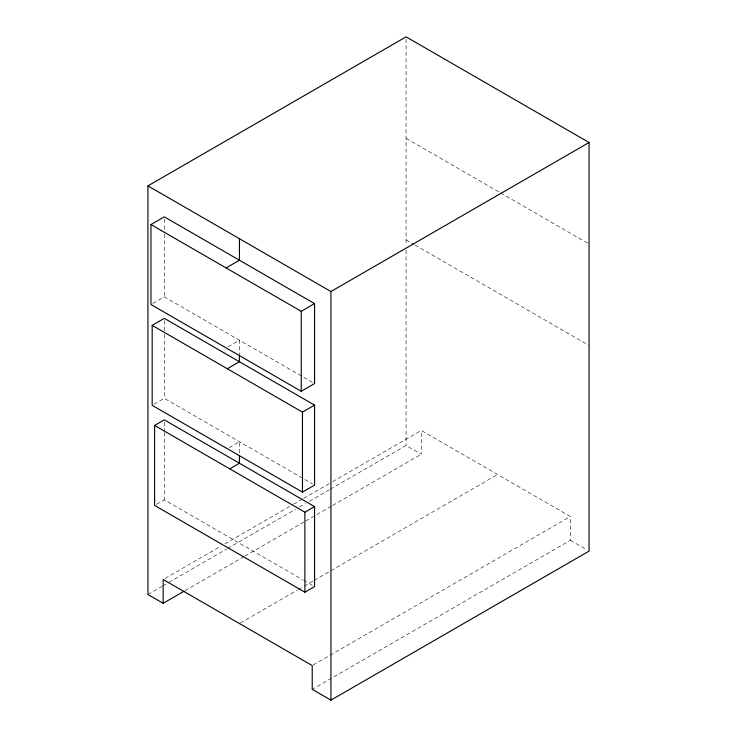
<?xml version="1.0" encoding="UTF-8"?>
<svg xmlns="http://www.w3.org/2000/svg" width="737" height="737" viewBox="0 0 737 737"><rect width="100%" height="100%" fill="white"/><g stroke="black" fill="none" stroke-linecap="round" stroke-linejoin="round"><path stroke-width="0.55" stroke-dasharray="3.69 2.76" d="M152.872 303.423L164.296 296.827L312.589 382.448M228.009 346.805L239.433 340.208L239.433 353.806M154.042 404.254L164.296 398.33L312.589 483.951M229.179 447.635L239.433 441.712L239.433 453.043M156.539 504.311L164.296 499.833L302.631 579.697M165.152 578.342L220.962 546.126M224.951 543.823L292.718 504.698M293.722 504.117L302.686 498.94M303.681 498.369L331.595 482.256M332.59 481.676L421.288 430.463L570.355 516.526L570.355 540.313L312.221 689.344M147.934 594.501L161.891 586.44M162.886 585.869L167.87 582.995M168.865 582.414L226.674 549.037M227.669 548.466L295.445 509.341M299.425 507.038L305.404 503.583M309.393 501.28L329.328 489.773M330.323 489.202L406.069 445.47L421.288 454.259L421.288 430.463M185.088 590.632L243.883 556.675M244.887 556.103L304.685 521.575M305.68 521.004L331.595 506.043M332.59 505.471L421.288 454.259M240.428 622.958L297.241 590.162M298.236 589.582L303.22 586.707M304.215 586.136L313.188 580.959M314.183 580.378L497.567 474.508M313.216 664.986L570.355 516.526M406.069 138.353L499.557 192.329M500.552 192.901L588.071 243.431M406.069 239.857L414.028 244.454M415.023 245.025L589.066 345.506M570.355 540.313L587.094 549.977M303.626 580.277L313.575 586.026M406.069 39.135L406.069 245.596M406.069 250.193L406.069 445.47M164.296 219.138L164.296 232.846M164.296 233.998L164.296 296.827M164.296 320.641L164.296 333.207M164.296 334.349L164.296 398.33M164.296 422.144L164.296 431.283M164.296 432.426L164.296 499.833"/><path stroke-width="1.11" d="M147.934 185.881L406.069 36.85L589.066 142.499L589.066 551.119L330.931 700.15L312.221 689.344L312.221 665.557L163.153 579.494L163.153 603.29L147.934 594.501L147.934 185.881L330.931 291.53L589.066 142.499M150.965 224.555L164.296 216.853L314.57 303.616L314.57 383.59L301.24 391.283L150.965 304.528L150.965 224.555L301.24 311.309L314.57 303.616M226.102 267.936L239.433 260.235L239.433 238.705M152.181 325.358L164.296 318.356L314.57 405.12L314.57 485.093L302.456 492.086L152.181 405.332L152.181 325.358L302.456 412.112L314.57 405.12M227.318 368.74L239.433 361.738L239.433 354.939M154.604 425.461L164.296 419.86L314.57 506.623L314.57 586.597L304.878 592.198L154.604 505.435L154.604 425.461L304.878 512.215L314.57 506.623M229.741 468.843L239.433 463.241L239.433 455.309M163.153 603.29L184.084 591.203M330.931 291.53L330.931 700.15M304.878 512.215L304.878 592.198M302.456 412.112L302.456 492.086M301.24 311.309L301.24 391.283"/></g></svg>
